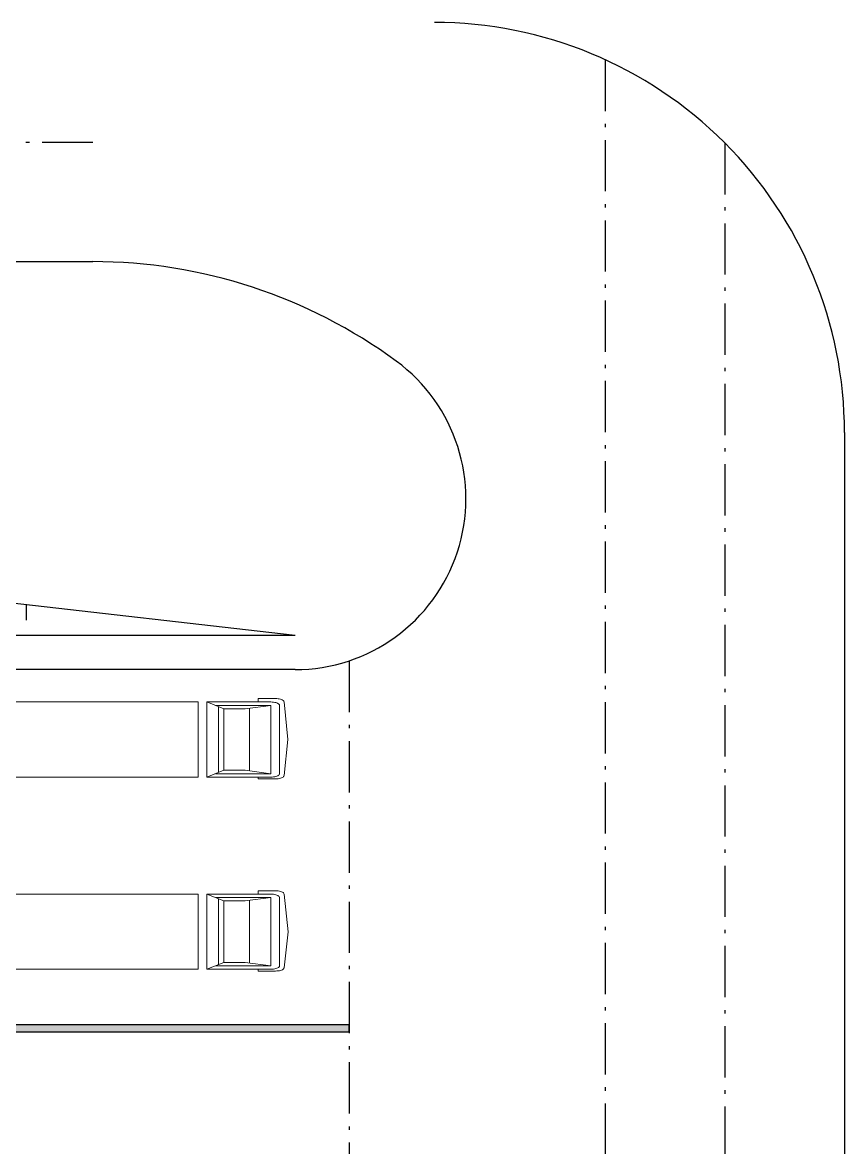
# Model space of a CAD drawing. Extents: x 6529560 to 6558080, y 5579316 to 5588131.
# Drawn here: x 6543636.79 to 6543660.84, y 5579587.84 to 5579620.77 of the extents above; entities that cross this region are included whole.
import ezdxf

# ---------------------------------------------------------------- set-up
doc = ezdxf.new("R2010")
doc.units = 0
doc.header["$MEASUREMENT"] = 0
doc.linetypes.add('DCD Osie', pattern=[9, 6, -1.5, 0, -1.5])
doc.layers.get('0').update_dxf_attribs({"color": 2, "linetype": 'CONTINUOUS', "lineweight": 5})
doc.layers.add('arch_droga', color=1, linetype='CONTINUOUS', lineweight=25)
doc.layers.add('arch_samochody', color=10, linetype='CONTINUOUS', lineweight=15)
doc.layers.add('R_mur', color=10, linetype='CONTINUOUS')
doc.layers.add('R_skarpa', color=2, linetype='CONTINUOUS')

# ---------------------------------------------------------------- blocks, each defined once
blk = doc.blocks.new('ZT_z_opisami')
at = {"layer": 'R_mur'}
h = blk.add_hatch(color=7, dxfattribs=at)
h.dxf.hatch_style = 1
h.paths.add_polyline_path([(6540947.665, 5579513.981), (6540947.665, 5579513.781), (6540968.165, 5579513.781), (6540968.165, 5579513.981)])
at = {"layer": 'arch_droga', "color": 7, "linetype": 'DCD Osie', "ltscale": 0.25}
for p, q in [((6540975.665, 5579542.23), (6540975.665, 5579488.081)), ((6540750.036, 5579539.822, -6.54), (6540960.665, 5579539.822, -6.54)), ((6540979.165, 5579539.792), (6540979.165, 5579428.354)), ((6540968.166, 5579524.637), (6540968.165, 5579496.955))]:
    blk.add_line(p, q, dxfattribs=at)
at = {"layer": 'arch_droga', "color": 7}
for p, q in [((6540870.43, 5579536.322), (6540960.665, 5579536.322)), ((6540982.665, 5579531.322, -6.54), (6540982.665, 5579428.354, -6.54)), ((6540966.585, 5579524.381), (6540947.665, 5579524.381))]:
    blk.add_line(p, q, dxfattribs=at)
for centre, radius, start, end in [((6540970.665, 5579531.322), 12, 360, 90), ((6540960.665, 5579521.322), 15, 53.6995, 90), ((6540966.586, 5579529.381), 5, 269.9984, 53.6995)]:
    blk.add_arc(centre, radius, start, end, dxfattribs=at)
at = {"layer": 'R_mur', "color": 7, "flags": 128}
blk.add_lwpolyline([(6540947.665, 5579513.981), (6540947.665, 5579513.781), (6540968.165, 5579513.781), (6540968.165, 5579513.981)], close=True, dxfattribs=at)
at = {"layer": 'R_skarpa', "color": 7}
for p, q in [((6540966.585, 5579525.381), (6540947.665, 5579527.531)), ((6540958.715, 5579526.275), (6540958.715, 5579525.828)), ((6540966.585, 5579525.381), (6540947.665, 5579525.381))]:
    blk.add_line(p, q, dxfattribs=at)

msp = doc.modelspace()

# ---------------------------------------------------------------- linework, layer by layer
at = {"layer": 'arch_samochody', "extrusion": (-3.45376e-05, -2.01247e-11, 1)}
for p, q in [((6543642.1817, 5579600.8797), (6543643.9317, 5579600.8797)), ((6543644.0567, 5579600.8797), (6543642.1817, 5579600.8797)), ((6543642.6817, 5579600.6797), (6543642.1817, 5579600.8797)), ((6543642.1817, 5579600.8797), (6543642.1817, 5579598.6797)), ((6543644.0567, 5579600.7797), (6543642.4317, 5579600.7797)), ((6543642.5224, 5579598.8572), (6543642.5224, 5579600.7434)), ((6543644.0567, 5579600.7797), (6543643.3067, 5579600.6797)), ((6543644.1919, 5579600.9797), (6543643.6817, 5579600.9797)), ((6543643.6817, 5579600.9797), (6543643.6817, 5579600.8797)), ((6543644.0567, 5579600.8797), (6543644.0958, 5579600.8785)), ((6543644.0567, 5579598.7797), (6543644.0567, 5579600.7797)), ((6543644.0958, 5579600.8785), (6543644.134, 5579600.8748)), ((6543644.134, 5579600.8748), (6543644.1702, 5579600.8688)), ((6543644.1702, 5579600.8688), (6543644.2037, 5579600.8606)), ((6543644.1919, 5579600.9797), (6543644.23, 5579600.9785)), ((6543644.2037, 5579600.8606), (6543644.2335, 5579600.8504)), ((6543644.23, 5579600.9785), (6543644.2672, 5579600.9751)), ((6543644.2335, 5579600.8504), (6543644.259, 5579600.8385)), ((6543644.259, 5579600.8385), (6543644.2795, 5579600.8251)), ((6543644.2672, 5579600.9751), (6543644.3026, 5579600.9694)), ((6543644.2795, 5579600.8251), (6543644.2945, 5579600.8106)), ((6543644.2945, 5579600.8106), (6543644.3037, 5579600.7953)), ((6543644.3026, 5579600.9694), (6543644.3355, 5579600.9616)), ((6543644.3037, 5579600.7953), (6543644.3067, 5579600.7797)), ((6543644.3067, 5579600.7797), (6543644.3067, 5579598.7797)), ((6543644.3355, 5579600.9616), (6543644.365, 5579600.9519)), ((6543644.365, 5579600.9519), (6543644.3905, 5579600.9405)), ((6543644.3905, 5579600.9405), (6543644.4113, 5579600.9277)), ((6543644.4113, 5579600.9277), (6543644.427, 5579600.9138)), ((6543644.427, 5579600.9138), (6543644.4372, 5579600.899)), ((6543644.4372, 5579600.899), (6543644.4417, 5579600.8839)), ((6543644.4417, 5579600.8839), (6543644.5567, 5579599.7797)), ((6543642.5224, 5579598.8159), (6543642.5224, 5579600.4782)), ((6543643.3067, 5579600.6797), (6543642.6817, 5579600.6797)), ((6543642.6817, 5579598.8797), (6543642.6817, 5579600.6797)), ((6543643.4317, 5579598.8797), (6543643.4317, 5579600.6797)), ((6543644.4421, 5579598.7254), (6543644.5567, 5579599.7797)), ((6543642.1817, 5579598.6797), (6543642.6817, 5579598.8797)), ((6543644.0567, 5579598.7797), (6543642.4317, 5579598.7797)), ((6543642.6817, 5579598.8797), (6543643.3067, 5579598.8797)), ((6543643.3067, 5579598.8797), (6543644.0567, 5579598.7797)), ((6543644.2335, 5579598.709), (6543644.2037, 5579598.6988)), ((6543644.259, 5579598.7209), (6543644.2335, 5579598.709)), ((6543644.2795, 5579598.7343), (6543644.259, 5579598.7209)), ((6543644.2945, 5579598.7488), (6543644.2795, 5579598.7343)), ((6543644.3037, 5579598.7641), (6543644.2945, 5579598.7488)), ((6543644.3067, 5579598.7797), (6543644.3037, 5579598.7641)), ((6543644.4376, 5579598.7102), (6543644.4273, 5579598.6955)), ((6543644.4421, 5579598.7254), (6543644.4376, 5579598.7102)), ((6543642.1817, 5579598.6797), (6543643.9317, 5579598.6797)), ((6543644.0567, 5579598.6797), (6543642.1817, 5579598.6797)), ((6543643.6817, 5579598.6797), (6543643.6817, 5579598.6297)), ((6543644.1924, 5579598.6297), (6543643.6817, 5579598.6297)), ((6543644.0958, 5579598.6809), (6543644.0567, 5579598.6797)), ((6543644.134, 5579598.6846), (6543644.0958, 5579598.6809)), ((6543644.1702, 5579598.6906), (6543644.134, 5579598.6846)), ((6543644.2037, 5579598.6988), (6543644.1702, 5579598.6906)), ((6543644.2304, 5579598.6309), (6543644.1924, 5579598.6297)), ((6543644.2675, 5579598.6343), (6543644.2304, 5579598.6309)), ((6543644.3029, 5579598.64), (6543644.2675, 5579598.6343)), ((6543644.3358, 5579598.6478), (6543644.3029, 5579598.64)), ((6543644.3653, 5579598.6575), (6543644.3358, 5579598.6478)), ((6543644.3907, 5579598.6688), (6543644.3653, 5579598.6575)), ((6543644.4116, 5579598.6816), (6543644.3907, 5579598.6688)), ((6543644.4273, 5579598.6955), (6543644.4116, 5579598.6816)), ((6543642.1831, 5579595.2547), (6543643.9331, 5579595.2547)), ((6543644.0581, 5579595.2547), (6543642.1831, 5579595.2547)), ((6543642.6831, 5579595.0547), (6543642.1831, 5579595.2547)), ((6543642.1831, 5579595.2547), (6543642.1831, 5579593.0547)), ((6543644.0581, 5579595.1547), (6543642.4331, 5579595.1547)), ((6543642.5237, 5579593.2322), (6543642.5237, 5579595.1185)), ((6543644.0581, 5579595.1547), (6543643.3081, 5579595.0547)), ((6543644.1933, 5579595.3547), (6543643.6831, 5579595.3547)), ((6543643.6831, 5579595.3547), (6543643.6831, 5579595.2547)), ((6543644.0581, 5579595.2547), (6543644.0972, 5579595.2535)), ((6543644.0581, 5579593.1547), (6543644.0581, 5579595.1547)), ((6543644.0972, 5579595.2535), (6543644.1353, 5579595.2498)), ((6543644.1353, 5579595.2498), (6543644.1715, 5579595.2438)), ((6543644.1715, 5579595.2438), (6543644.205, 5579595.2356)), ((6543644.1933, 5579595.3547), (6543644.2313, 5579595.3536)), ((6543644.205, 5579595.2356), (6543644.2348, 5579595.2254)), ((6543644.2313, 5579595.3536), (6543644.2685, 5579595.3501)), ((6543644.2348, 5579595.2254), (6543644.2603, 5579595.2135)), ((6543644.2603, 5579595.2135), (6543644.2808, 5579595.2001)), ((6543644.2685, 5579595.3501), (6543644.304, 5579595.3444)), ((6543644.2808, 5579595.2001), (6543644.2958, 5579595.1856)), ((6543644.2958, 5579595.1856), (6543644.305, 5579595.1704)), ((6543644.304, 5579595.3444), (6543644.3368, 5579595.3366)), ((6543644.305, 5579595.1704), (6543644.3081, 5579595.1547)), ((6543644.3081, 5579595.1547), (6543644.3081, 5579593.1547)), ((6543644.3368, 5579595.3366), (6543644.3663, 5579595.3269)), ((6543644.3663, 5579595.3269), (6543644.3918, 5579595.3155)), ((6543644.3918, 5579595.3155), (6543644.4126, 5579595.3027)), ((6543644.4126, 5579595.3027), (6543644.4283, 5579595.2888)), ((6543644.4283, 5579595.2888), (6543644.4385, 5579595.2741)), ((6543644.4385, 5579595.2741), (6543644.443, 5579595.2589)), ((6543644.443, 5579595.2589), (6543644.5581, 5579594.1547)), ((6543642.5237, 5579593.191), (6543642.5237, 5579594.8532)), ((6543643.3081, 5579595.0547), (6543642.6831, 5579595.0547)), ((6543642.6831, 5579593.2547), (6543642.6831, 5579595.0547)), ((6543643.4331, 5579593.2547), (6543643.4331, 5579595.0547)), ((6543644.4434, 5579593.1004), (6543644.5581, 5579594.1547)), ((6543642.1831, 5579593.0547), (6543642.6831, 5579593.2547)), ((6543644.0581, 5579593.1547), (6543642.4331, 5579593.1547)), ((6543642.6831, 5579593.2547), (6543643.3081, 5579593.2547)), ((6543643.3081, 5579593.2547), (6543644.0581, 5579593.1547)), ((6543644.2958, 5579593.1238), (6543644.2808, 5579593.1093)), ((6543644.305, 5579593.1391), (6543644.2958, 5579593.1238)), ((6543644.3081, 5579593.1547), (6543644.305, 5579593.1391)), ((6543642.1831, 5579593.0547), (6543643.9331, 5579593.0547)), ((6543644.0581, 5579593.0547), (6543642.1831, 5579593.0547)), ((6543643.6831, 5579593.0547), (6543643.6831, 5579593.0047)), ((6543644.1937, 5579593.0047), (6543643.6831, 5579593.0047)), ((6543644.0972, 5579593.056), (6543644.0581, 5579593.0547)), ((6543644.1353, 5579593.0596), (6543644.0972, 5579593.056)), ((6543644.1716, 5579593.0656), (6543644.1353, 5579593.0596)), ((6543644.205, 5579593.0738), (6543644.1716, 5579593.0656)), ((6543644.2317, 5579593.0059), (6543644.1937, 5579593.0047)), ((6543644.2348, 5579593.084), (6543644.205, 5579593.0738)), ((6543644.2689, 5579593.0094), (6543644.2317, 5579593.0059)), ((6543644.2603, 5579593.096), (6543644.2348, 5579593.084)), ((6543644.2808, 5579593.1093), (6543644.2603, 5579593.096)), ((6543644.3043, 5579593.0151), (6543644.2689, 5579593.0094)), ((6543644.3371, 5579593.0228), (6543644.3043, 5579593.0151)), ((6543644.3666, 5579593.0325), (6543644.3371, 5579593.0228)), ((6543644.392, 5579593.0439), (6543644.3666, 5579593.0325)), ((6543644.4129, 5579593.0566), (6543644.392, 5579593.0439)), ((6543644.4286, 5579593.0706), (6543644.4129, 5579593.0566)), ((6543644.4389, 5579593.0852), (6543644.4286, 5579593.0706)), ((6543644.4434, 5579593.1004), (6543644.4389, 5579593.0852))]:
    msp.add_line(p, q, dxfattribs=at)
at = {"layer": 'arch_samochody', "extrusion": (-3.45376e-05, -2.01249e-11, 1)}
for p, q in [((6543644.4376, 5579598.7103), (6543644.4273, 5579598.6956)), ((6543644.4421, 5579598.7254), (6543644.4376, 5579598.7103)), ((6543644.4116, 5579598.6817), (6543644.3907, 5579598.6689)), ((6543644.4273, 5579598.6956), (6543644.4116, 5579598.6817)), ((6543644.4129, 5579593.0567), (6543644.392, 5579593.0439)), ((6543644.4286, 5579593.0706), (6543644.4129, 5579593.0567)), ((6543644.4389, 5579593.0853), (6543644.4286, 5579593.0706)), ((6543644.4434, 5579593.1005), (6543644.4389, 5579593.0853))]:
    msp.add_line(p, q, dxfattribs=at)
at = {"layer": 'arch_samochody'}
for points in [[(6543626.6567, 5579598.6797), (6543641.9317, 5579598.6797), (6543641.9317, 5579600.8797), (6543626.6567, 5579600.8797), (6543626.6567, 5579598.6797)], [(6543626.6581, 5579593.0547), (6543641.9331, 5579593.0547), (6543641.9331, 5579595.2547), (6543626.6581, 5579595.2547), (6543626.6581, 5579593.0547)]]:
    msp.add_lwpolyline(points, dxfattribs=at)

# ---------------------------------------------------------------- block references
at = {"color": 4, "rotation": 359.9999223416695}
msp.add_blockref('ZT_z_opisami', (2670.615, 86.312, -1.4022), dxfattribs=at)

doc.saveas('drawing.dxf')
